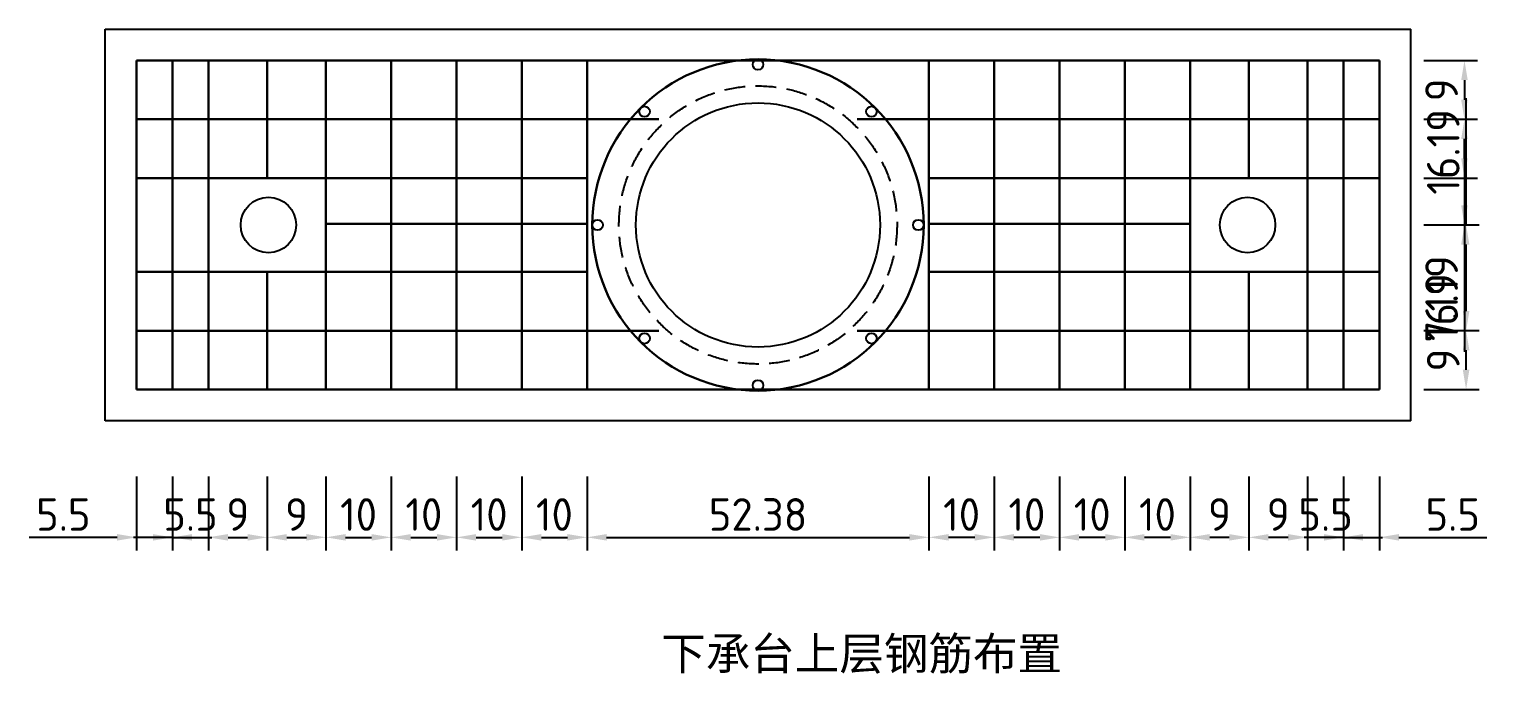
# Model space of a CAD drawing. Header units: millimetres. Extents: x 2537 to 35994, y -14212 to 3650.
# Drawn here: x 5286 to 7519, y -4143 to -3155 of the extents above; entities that cross this region are included whole.
import ezdxf

# ---------------------------------------------------------------- set-up
doc = ezdxf.new("R2010")
doc.units = ezdxf.units.MM
doc.linetypes.add('HIDDEN', pattern=[9.525, 6.35, -3.175])
doc.styles.get("Standard").update_dxf_attribs({"font": 'tssdeng.shx'})
doc.dimstyles.new('ISO-25', dxfattribs={"dimtxt": 50, "dimasz": 30, "dimexe": 20, "dimexo": 20, "dimgap": 10, "dimtad": 1, "dimlfac": 0.1, "dimdsep": 46, "dimtxsty": 'Standard', "dimcen": 30, "dimadec": 0, "dimazin": 0, "dimtfac": 1, "dimtmove": 0, "dimatfit": 3, "dimfxl": 0, "dimarcsym": 0})

# ---------------------------------------------------------------- blocks, each defined once
blk = doc.blocks.new('*U76')
blk.add_circle((0, 0), 8.1)
blk = doc.blocks.new('*U77')
at = {"color": 0, "linetype": 'ByBlock', "lineweight": -2, "transparency": 16777216}
for p, rotation in [((21141.6, -2239), 270), ((20967.9, -2311), 314.9999999999999), ((21315.4, -2311), 225.0000000000001), ((21387.3, -2484.7), 180), ((20967.9, -2658.4), 45.00000000000001), ((21315.4, -2658.4), 135), ((21141.6, -2730.4), 90.00000000000001)]:
    blk.add_blockref('*U76', p, dxfattribs=dict(at, rotation=rotation))
blk.add_blockref('*U76', (20895.9, -2484.7), dxfattribs=at)
blk = doc.blocks.new('*D92')
at = {"color": 0, "lineweight": -2, "transparency": 16777216}
for p, q in [((5450.9, -3840.4), (5450.9, -3953.5)), ((5505.9, -3840.4), (5505.9, -3953.5)), ((5420.9, -3933.5), (5286.3, -3933.5)), ((5505.9, -3933.5), (5450.9, -3933.5)), ((5535.9, -3933.5), (5565.9, -3933.5))]:
    blk.add_line(p, q, dxfattribs=at)
at = {"color": 0, "transparency": 16777216}
for points in [[(5420.9, -3928.5), (5420.9, -3938.5), (5450.9, -3933.5)], [(5535.9, -3928.5), (5535.9, -3938.5), (5505.9, -3933.5)]]:
    blk.add_solid(points, dxfattribs=at)
at = {"layer": 'Defpoints', "color": 0, "transparency": 16777216}
for p in [(5450.9, -3820.4), (5505.9, -3820.4), (5505.9, -3933.5)]:
    blk.add_point(p, dxfattribs=at)
at = {"color": 0, "transparency": 16777216, "insert": (5338.6, -3898.5), "char_height": 50, "attachment_point": 5}
blk.add_mtext('5.5', dxfattribs=at)
blk = doc.blocks.new('*D93')
at = {"color": 0, "lineweight": -2, "transparency": 16777216}
for p, q in [((5505.9, -3840.4), (5505.9, -3953.5)), ((5560.9, -3840.4), (5560.9, -3953.5)), ((5475.9, -3933.5), (5445.9, -3933.5)), ((5505.9, -3933.5), (5560.9, -3933.5)), ((5590.9, -3933.5), (5620.9, -3933.5))]:
    blk.add_line(p, q, dxfattribs=at)
at = {"color": 0, "transparency": 16777216}
for points in [[(5475.9, -3928.5), (5475.9, -3938.5), (5505.9, -3933.5)], [(5590.9, -3928.5), (5590.9, -3938.5), (5560.9, -3933.5)]]:
    blk.add_solid(points, dxfattribs=at)
at = {"layer": 'Defpoints', "color": 0, "transparency": 16777216}
for p in [(5505.9, -3820.4), (5560.9, -3820.4), (5560.9, -3933.5)]:
    blk.add_point(p, dxfattribs=at)
at = {"color": 0, "transparency": 16777216, "insert": (5533.4, -3898.5), "char_height": 50, "attachment_point": 5}
blk.add_mtext('5.5', dxfattribs=at)
blk = doc.blocks.new('*D94')
at = {"color": 0, "lineweight": -2, "transparency": 16777216}
for p, q in [((5560.9, -3840.4), (5560.9, -3953.5)), ((5650.9, -3840.4), (5650.9, -3953.5)), ((5590.9, -3933.5), (5620.9, -3933.5))]:
    blk.add_line(p, q, dxfattribs=at)
at = {"color": 0, "transparency": 16777216}
for points in [[(5590.9, -3928.5), (5590.9, -3938.5), (5560.9, -3933.5)], [(5620.9, -3928.5), (5620.9, -3938.5), (5650.9, -3933.5)]]:
    blk.add_solid(points, dxfattribs=at)
at = {"layer": 'Defpoints', "color": 0, "transparency": 16777216}
for p in [(5560.9, -3820.4), (5650.9, -3820.4), (5650.9, -3933.5)]:
    blk.add_point(p, dxfattribs=at)
at = {"color": 0, "transparency": 16777216, "insert": (5605.9, -3898.5), "char_height": 50, "attachment_point": 5}
blk.add_mtext('9', dxfattribs=at)
blk = doc.blocks.new('*D78')
at = {"color": 0, "lineweight": -2, "transparency": 16777216}
for p, q in [((5650.9, -3840.4), (5650.9, -3953.5)), ((5740.9, -3840.4), (5740.9, -3953.5)), ((5680.9, -3933.5), (5710.9, -3933.5))]:
    blk.add_line(p, q, dxfattribs=at)
at = {"color": 0, "transparency": 16777216}
for points in [[(5680.9, -3928.5), (5680.9, -3938.5), (5650.9, -3933.5)], [(5710.9, -3928.5), (5710.9, -3938.5), (5740.9, -3933.5)]]:
    blk.add_solid(points, dxfattribs=at)
at = {"layer": 'Defpoints', "color": 0, "transparency": 16777216}
for p in [(5650.9, -3820.4), (5740.9, -3820.4), (5740.9, -3933.5)]:
    blk.add_point(p, dxfattribs=at)
at = {"color": 0, "transparency": 16777216, "insert": (5695.9, -3898.5), "char_height": 50, "attachment_point": 5}
blk.add_mtext('9', dxfattribs=at)
blk = doc.blocks.new('*D79')
at = {"color": 0, "lineweight": -2, "transparency": 16777216}
for p, q in [((5740.9, -3840.4), (5740.9, -3953.5)), ((5840.9, -3840.4), (5840.9, -3953.5)), ((5770.9, -3933.5), (5810.9, -3933.5))]:
    blk.add_line(p, q, dxfattribs=at)
at = {"color": 0, "transparency": 16777216}
for points in [[(5770.9, -3928.5), (5770.9, -3938.5), (5740.9, -3933.5)], [(5810.9, -3928.5), (5810.9, -3938.5), (5840.9, -3933.5)]]:
    blk.add_solid(points, dxfattribs=at)
at = {"layer": 'Defpoints', "color": 0, "transparency": 16777216}
for p in [(5740.9, -3820.4), (5840.9, -3820.4), (5840.9, -3933.5)]:
    blk.add_point(p, dxfattribs=at)
at = {"color": 0, "transparency": 16777216, "insert": (5790.9, -3898.5), "char_height": 50, "attachment_point": 5}
blk.add_mtext('10', dxfattribs=at)
blk = doc.blocks.new('*D80')
at = {"color": 0, "lineweight": -2, "transparency": 16777216}
for p, q in [((5840.9, -3840.4), (5840.9, -3953.5)), ((5940.9, -3840.4), (5940.9, -3953.5)), ((5870.9, -3933.5), (5910.9, -3933.5))]:
    blk.add_line(p, q, dxfattribs=at)
at = {"color": 0, "transparency": 16777216}
for points in [[(5870.9, -3928.5), (5870.9, -3938.5), (5840.9, -3933.5)], [(5910.9, -3928.5), (5910.9, -3938.5), (5940.9, -3933.5)]]:
    blk.add_solid(points, dxfattribs=at)
at = {"layer": 'Defpoints', "color": 0, "transparency": 16777216}
for p in [(5840.9, -3820.4), (5940.9, -3820.4), (5940.9, -3933.5)]:
    blk.add_point(p, dxfattribs=at)
at = {"color": 0, "transparency": 16777216, "insert": (5890.9, -3898.5), "char_height": 50, "attachment_point": 5}
blk.add_mtext('10', dxfattribs=at)
blk = doc.blocks.new('*D81')
at = {"color": 0, "lineweight": -2, "transparency": 16777216}
for p, q in [((5940.9, -3840.4), (5940.9, -3953.5)), ((6040.9, -3840.4), (6040.9, -3953.5)), ((5970.9, -3933.5), (6010.9, -3933.5))]:
    blk.add_line(p, q, dxfattribs=at)
at = {"color": 0, "transparency": 16777216}
for points in [[(5970.9, -3928.5), (5970.9, -3938.5), (5940.9, -3933.5)], [(6010.9, -3928.5), (6010.9, -3938.5), (6040.9, -3933.5)]]:
    blk.add_solid(points, dxfattribs=at)
at = {"layer": 'Defpoints', "color": 0, "transparency": 16777216}
for p in [(5940.9, -3820.4), (6040.9, -3820.4), (6040.9, -3933.5)]:
    blk.add_point(p, dxfattribs=at)
at = {"color": 0, "transparency": 16777216, "insert": (5990.9, -3898.5), "char_height": 50, "attachment_point": 5}
blk.add_mtext('10', dxfattribs=at)
blk = doc.blocks.new('*D82')
at = {"color": 0, "lineweight": -2, "transparency": 16777216}
for p, q in [((6040.9, -3840.4), (6040.9, -3953.5)), ((6140.9, -3840.4), (6140.9, -3953.5)), ((6070.9, -3933.5), (6110.9, -3933.5))]:
    blk.add_line(p, q, dxfattribs=at)
at = {"color": 0, "transparency": 16777216}
for points in [[(6070.9, -3928.5), (6070.9, -3938.5), (6040.9, -3933.5)], [(6110.9, -3928.5), (6110.9, -3938.5), (6140.9, -3933.5)]]:
    blk.add_solid(points, dxfattribs=at)
at = {"layer": 'Defpoints', "color": 0, "transparency": 16777216}
for p in [(6040.9, -3820.4), (6140.9, -3820.4), (6140.9, -3933.5)]:
    blk.add_point(p, dxfattribs=at)
at = {"color": 0, "transparency": 16777216, "insert": (6090.9, -3898.5), "char_height": 50, "attachment_point": 5}
blk.add_mtext('10', dxfattribs=at)
blk = doc.blocks.new('*D83')
at = {"color": 0, "lineweight": -2, "transparency": 16777216}
for p, q in [((6140.9, -3840.4), (6140.9, -3953.5)), ((6664.7, -3840.4), (6664.7, -3953.5)), ((6170.9, -3933.5), (6634.7, -3933.5))]:
    blk.add_line(p, q, dxfattribs=at)
at = {"color": 0, "transparency": 16777216}
for points in [[(6170.9, -3928.5), (6170.9, -3938.5), (6140.9, -3933.5)], [(6634.7, -3928.5), (6634.7, -3938.5), (6664.7, -3933.5)]]:
    blk.add_solid(points, dxfattribs=at)
at = {"layer": 'Defpoints', "color": 0, "transparency": 16777216}
for p in [(6140.9, -3820.4), (6664.7, -3820.4), (6664.7, -3933.5)]:
    blk.add_point(p, dxfattribs=at)
at = {"color": 0, "transparency": 16777216, "insert": (6402.8, -3898.5), "char_height": 50, "attachment_point": 5}
blk.add_mtext('52.38', dxfattribs=at)
blk = doc.blocks.new('*D84')
at = {"color": 0, "lineweight": -2, "transparency": 16777216}
for p, q in [((7299.7, -3840.4), (7299.7, -3953.5)), ((7354.7, -3840.4), (7354.7, -3953.5)), ((7269.7, -3933.5), (7239.7, -3933.5)), ((7299.7, -3933.5), (7354.7, -3933.5)), ((7384.7, -3933.5), (7519.3, -3933.5))]:
    blk.add_line(p, q, dxfattribs=at)
at = {"color": 0, "transparency": 16777216}
for points in [[(7269.7, -3928.5), (7269.7, -3938.5), (7299.7, -3933.5)], [(7384.7, -3928.5), (7384.7, -3938.5), (7354.7, -3933.5)]]:
    blk.add_solid(points, dxfattribs=at)
at = {"layer": 'Defpoints', "color": 0, "transparency": 16777216}
for p in [(7299.7, -3820.4), (7354.7, -3820.4), (7299.7, -3933.5)]:
    blk.add_point(p, dxfattribs=at)
at = {"color": 0, "transparency": 16777216, "insert": (7467, -3898.5), "char_height": 50, "attachment_point": 5}
blk.add_mtext('5.5', dxfattribs=at)
blk = doc.blocks.new('*D85')
at = {"color": 0, "lineweight": -2, "transparency": 16777216}
for p, q in [((7244.7, -3840.4), (7244.7, -3953.5)), ((7299.7, -3840.4), (7299.7, -3953.5)), ((7214.7, -3933.5), (7184.7, -3933.5)), ((7299.7, -3933.5), (7244.7, -3933.5)), ((7329.7, -3933.5), (7359.7, -3933.5))]:
    blk.add_line(p, q, dxfattribs=at)
at = {"color": 0, "transparency": 16777216}
for points in [[(7214.7, -3928.5), (7214.7, -3938.5), (7244.7, -3933.5)], [(7329.7, -3928.5), (7329.7, -3938.5), (7299.7, -3933.5)]]:
    blk.add_solid(points, dxfattribs=at)
at = {"layer": 'Defpoints', "color": 0, "transparency": 16777216}
for p in [(7244.7, -3820.4), (7299.7, -3820.4), (7244.7, -3933.5)]:
    blk.add_point(p, dxfattribs=at)
at = {"color": 0, "transparency": 16777216, "insert": (7272.2, -3898.5), "char_height": 50, "attachment_point": 5}
blk.add_mtext('5.5', dxfattribs=at)
blk = doc.blocks.new('*D86')
at = {"color": 0, "lineweight": -2, "transparency": 16777216}
for p, q in [((7154.7, -3840.4), (7154.7, -3953.5)), ((7244.7, -3840.4), (7244.7, -3953.5)), ((7214.7, -3933.5), (7184.7, -3933.5))]:
    blk.add_line(p, q, dxfattribs=at)
at = {"color": 0, "transparency": 16777216}
for points in [[(7184.7, -3928.5), (7184.7, -3938.5), (7154.7, -3933.5)], [(7214.7, -3928.5), (7214.7, -3938.5), (7244.7, -3933.5)]]:
    blk.add_solid(points, dxfattribs=at)
at = {"layer": 'Defpoints', "color": 0, "transparency": 16777216}
for p in [(7154.7, -3820.4), (7244.7, -3820.4), (7154.7, -3933.5)]:
    blk.add_point(p, dxfattribs=at)
at = {"color": 0, "transparency": 16777216, "insert": (7199.7, -3898.5), "char_height": 50, "attachment_point": 5}
blk.add_mtext('9', dxfattribs=at)
blk = doc.blocks.new('*D87')
at = {"color": 0, "lineweight": -2, "transparency": 16777216}
for p, q in [((7064.7, -3840.4), (7064.7, -3953.5)), ((7154.7, -3840.4), (7154.7, -3953.5)), ((7124.7, -3933.5), (7094.7, -3933.5))]:
    blk.add_line(p, q, dxfattribs=at)
at = {"color": 0, "transparency": 16777216}
for points in [[(7094.7, -3928.5), (7094.7, -3938.5), (7064.7, -3933.5)], [(7124.7, -3928.5), (7124.7, -3938.5), (7154.7, -3933.5)]]:
    blk.add_solid(points, dxfattribs=at)
at = {"layer": 'Defpoints', "color": 0, "transparency": 16777216}
for p in [(7064.7, -3820.4), (7154.7, -3820.4), (7064.7, -3933.5)]:
    blk.add_point(p, dxfattribs=at)
at = {"color": 0, "transparency": 16777216, "insert": (7109.7, -3898.5), "char_height": 50, "attachment_point": 5}
blk.add_mtext('9', dxfattribs=at)
blk = doc.blocks.new('*D88')
at = {"color": 0, "lineweight": -2, "transparency": 16777216}
for p, q in [((6964.7, -3840.4), (6964.7, -3953.5)), ((7064.7, -3840.4), (7064.7, -3953.5)), ((7034.7, -3933.5), (6994.7, -3933.5))]:
    blk.add_line(p, q, dxfattribs=at)
at = {"color": 0, "transparency": 16777216}
for points in [[(6994.7, -3928.5), (6994.7, -3938.5), (6964.7, -3933.5)], [(7034.7, -3928.5), (7034.7, -3938.5), (7064.7, -3933.5)]]:
    blk.add_solid(points, dxfattribs=at)
at = {"layer": 'Defpoints', "color": 0, "transparency": 16777216}
for p in [(6964.7, -3820.4), (7064.7, -3820.4), (6964.7, -3933.5)]:
    blk.add_point(p, dxfattribs=at)
at = {"color": 0, "transparency": 16777216, "insert": (7014.7, -3898.5), "char_height": 50, "attachment_point": 5}
blk.add_mtext('10', dxfattribs=at)
blk = doc.blocks.new('*D89')
at = {"color": 0, "lineweight": -2, "transparency": 16777216}
for p, q in [((6864.7, -3840.4), (6864.7, -3953.5)), ((6964.7, -3840.4), (6964.7, -3953.5)), ((6934.7, -3933.5), (6894.7, -3933.5))]:
    blk.add_line(p, q, dxfattribs=at)
at = {"color": 0, "transparency": 16777216}
for points in [[(6894.7, -3928.5), (6894.7, -3938.5), (6864.7, -3933.5)], [(6934.7, -3928.5), (6934.7, -3938.5), (6964.7, -3933.5)]]:
    blk.add_solid(points, dxfattribs=at)
at = {"layer": 'Defpoints', "color": 0, "transparency": 16777216}
for p in [(6864.7, -3820.4), (6964.7, -3820.4), (6864.7, -3933.5)]:
    blk.add_point(p, dxfattribs=at)
at = {"color": 0, "transparency": 16777216, "insert": (6914.7, -3898.5), "char_height": 50, "attachment_point": 5}
blk.add_mtext('10', dxfattribs=at)
blk = doc.blocks.new('*D90')
at = {"color": 0, "lineweight": -2, "transparency": 16777216}
for p, q in [((6764.7, -3840.4), (6764.7, -3953.5)), ((6864.7, -3840.4), (6864.7, -3953.5)), ((6834.7, -3933.5), (6794.7, -3933.5))]:
    blk.add_line(p, q, dxfattribs=at)
at = {"color": 0, "transparency": 16777216}
for points in [[(6794.7, -3928.5), (6794.7, -3938.5), (6764.7, -3933.5)], [(6834.7, -3928.5), (6834.7, -3938.5), (6864.7, -3933.5)]]:
    blk.add_solid(points, dxfattribs=at)
at = {"layer": 'Defpoints', "color": 0, "transparency": 16777216}
for p in [(6764.7, -3820.4), (6864.7, -3820.4), (6764.7, -3933.5)]:
    blk.add_point(p, dxfattribs=at)
at = {"color": 0, "transparency": 16777216, "insert": (6814.7, -3898.5), "char_height": 50, "attachment_point": 5}
blk.add_mtext('10', dxfattribs=at)
blk = doc.blocks.new('*D91')
at = {"color": 0, "lineweight": -2, "transparency": 16777216}
for p, q in [((6664.7, -3840.4), (6664.7, -3953.5)), ((6764.7, -3840.4), (6764.7, -3953.5)), ((6734.7, -3933.5), (6694.7, -3933.5))]:
    blk.add_line(p, q, dxfattribs=at)
at = {"color": 0, "transparency": 16777216}
for points in [[(6694.7, -3928.5), (6694.7, -3938.5), (6664.7, -3933.5)], [(6734.7, -3928.5), (6734.7, -3938.5), (6764.7, -3933.5)]]:
    blk.add_solid(points, dxfattribs=at)
at = {"layer": 'Defpoints', "color": 0, "transparency": 16777216}
for p in [(6664.7, -3820.4), (6764.7, -3820.4), (6664.7, -3933.5)]:
    blk.add_point(p, dxfattribs=at)
at = {"color": 0, "transparency": 16777216, "insert": (6714.7, -3898.5), "char_height": 50, "attachment_point": 5}
blk.add_mtext('10', dxfattribs=at)
blk = doc.blocks.new('*D95')
at = {"color": 0, "lineweight": -2, "transparency": 16777216}
for p, q in [((7422.8, -3616.9), (7507.5, -3616.9)), ((7487.5, -3676.9), (7487.5, -3646.9)), ((7422.8, -3706.9), (7507.5, -3706.9))]:
    blk.add_line(p, q, dxfattribs=at)
at = {"color": 0, "transparency": 16777216}
for points in [[(7482.5, -3646.9), (7492.5, -3646.9), (7487.5, -3616.9)], [(7482.5, -3676.9), (7492.5, -3676.9), (7487.5, -3706.9)]]:
    blk.add_solid(points, dxfattribs=at)
at = {"layer": 'Defpoints', "color": 0, "transparency": 16777216}
for p in [(7402.8, -3616.9), (7487.5, -3616.9), (7402.8, -3706.9)]:
    blk.add_point(p, dxfattribs=at)
at = {"color": 0, "transparency": 16777216, "insert": (7452.5, -3661.9), "char_height": 50, "attachment_point": 5, "rotation": 90}
blk.add_mtext('9', dxfattribs=at)
blk = doc.blocks.new('*D96')
at = {"color": 0, "lineweight": -2, "transparency": 16777216}
for p, q in [((7487.5, -3455), (7487.5, -3260.8)), ((7422.8, -3455), (7507.5, -3455)), ((7487.5, -3586.9), (7487.5, -3485)), ((7422.8, -3616.9), (7507.5, -3616.9))]:
    blk.add_line(p, q, dxfattribs=at)
at = {"color": 0, "transparency": 16777216}
for points in [[(7482.5, -3485), (7492.5, -3485), (7487.5, -3455)], [(7482.5, -3586.9), (7492.5, -3586.9), (7487.5, -3616.9)]]:
    blk.add_solid(points, dxfattribs=at)
at = {"layer": 'Defpoints', "color": 0, "transparency": 16777216}
for p in [(7402.8, -3455), (7487.5, -3455), (7402.8, -3616.9)]:
    blk.add_point(p, dxfattribs=at)
at = {"color": 0, "transparency": 16777216, "insert": (7452.5, -3342.9), "char_height": 50, "attachment_point": 5, "rotation": 90}
blk.add_mtext('16.19', dxfattribs=at)
blk = doc.blocks.new('*D97')
at = {"color": 0, "lineweight": -2, "transparency": 16777216}
for p, q in [((7422.8, -3203.1), (7505, -3203.1)), ((7485, -3233.1), (7485, -3263.1)), ((7422.8, -3293.1), (7505, -3293.1))]:
    blk.add_line(p, q, dxfattribs=at)
at = {"color": 0, "transparency": 16777216}
for points in [[(7480, -3233.1), (7490, -3233.1), (7485, -3203.1)], [(7480, -3263.1), (7490, -3263.1), (7485, -3293.1)]]:
    blk.add_solid(points, dxfattribs=at)
at = {"layer": 'Defpoints', "color": 0, "transparency": 16777216}
for p in [(7402.8, -3203.1), (7402.8, -3293.1), (7485, -3293.1)]:
    blk.add_point(p, dxfattribs=at)
at = {"color": 0, "transparency": 16777216, "insert": (7450, -3248.1), "char_height": 50, "attachment_point": 5, "rotation": 90}
blk.add_mtext('9', dxfattribs=at)
blk = doc.blocks.new('*D98')
at = {"color": 0, "lineweight": -2, "transparency": 16777216}
for p, q in [((7422.8, -3293.1), (7505, -3293.1)), ((7485, -3323.1), (7485, -3425)), ((7422.8, -3455), (7505, -3455)), ((7485, -3455), (7485, -3649.3))]:
    blk.add_line(p, q, dxfattribs=at)
at = {"color": 0, "transparency": 16777216}
for points in [[(7480, -3323.1), (7490, -3323.1), (7485, -3293.1)], [(7480, -3425), (7490, -3425), (7485, -3455)]]:
    blk.add_solid(points, dxfattribs=at)
at = {"layer": 'Defpoints', "color": 0, "transparency": 16777216}
for p in [(7402.8, -3293.1), (7402.8, -3455), (7485, -3455)]:
    blk.add_point(p, dxfattribs=at)
at = {"color": 0, "transparency": 16777216, "insert": (7450, -3567.1), "char_height": 50, "attachment_point": 5, "rotation": 90}
blk.add_mtext('16.19', dxfattribs=at)
blk = doc.blocks.new('*D99')
at = {"color": 0, "lineweight": -2, "transparency": 16777216}
for p, q in [((7485, -3353.1), (7485, -3323.1)), ((7422.8, -3383.1), (7505, -3383.1)), ((7485, -3383.1), (7485, -3455)), ((7422.8, -3455), (7505, -3455)), ((7485, -3485), (7485, -3648.5))]:
    blk.add_line(p, q, dxfattribs=at)
at = {"color": 0, "transparency": 16777216}
for points in [[(7480, -3353.1), (7490, -3353.1), (7485, -3383.1)], [(7480, -3485), (7490, -3485), (7485, -3455)]]:
    blk.add_solid(points, dxfattribs=at)
at = {"layer": 'Defpoints', "color": 0, "transparency": 16777216}
for p in [(7402.8, -3383.1), (7402.8, -3455), (7485, -3455)]:
    blk.add_point(p, dxfattribs=at)
at = {"color": 0, "transparency": 16777216, "insert": (7450, -3581.8), "char_height": 50, "attachment_point": 5, "rotation": 90}
blk.add_mtext('7.19', dxfattribs=at)

msp = doc.modelspace()

# ---------------------------------------------------------------- linework, layer by layer
for p, q in [((5402.787, -3755.031), (5402.787, -3155.031)), ((5402.787, -3155.031), (7402.787, -3155.031)), ((7402.787, -3755.031), (7402.787, -3155.031)), ((7402.787, -3755.031), (5402.787, -3755.031))]:
    msp.add_line(p, q)
at = {"lineweight": 30}
for p, q in [((5450.887, -3706.931), (5450.887, -3203.131)), ((5450.887, -3203.131), (7354.687, -3203.131)), ((5505.887, -3706.931), (5505.887, -3203.131)), ((5560.887, -3706.931), (5560.887, -3203.131)), ((5650.887, -3383.131), (5650.887, -3203.131)), ((5740.887, -3706.931), (5740.887, -3203.131)), ((5840.887, -3706.931), (5840.887, -3203.131)), ((5940.887, -3706.931), (5940.887, -3203.131)), ((6040.887, -3706.931), (6040.887, -3203.131)), ((6140.887, -3706.931), (6140.887, -3203.131)), ((6664.687, -3706.931), (6664.687, -3203.131)), ((6764.687, -3706.931), (6764.687, -3203.131)), ((6864.687, -3706.931), (6864.687, -3203.131)), ((6964.687, -3706.931), (6964.687, -3203.131)), ((7064.687, -3706.931), (7064.687, -3203.131)), ((7154.687, -3383.131), (7154.687, -3203.131)), ((7244.687, -3706.931), (7244.687, -3203.131)), ((7299.687, -3706.931), (7299.687, -3203.131)), ((7354.687, -3706.931), (7354.687, -3203.131)), ((5450.887, -3293.131), (6250.887, -3293.131)), ((7354.687, -3293.131), (6554.687, -3293.131)), ((5450.887, -3383.131), (6140.887, -3383.131)), ((6664.687, -3383.131), (7354.687, -3383.131)), ((6140.887, -3453.131), (5740.887, -3453.131)), ((6664.687, -3453.131), (7064.687, -3453.131)), ((5450.887, -3526.931), (6140.887, -3526.931)), ((5650.887, -3526.931), (5650.887, -3706.931)), ((6664.687, -3526.931), (7354.687, -3526.931)), ((7154.687, -3526.931), (7154.687, -3706.931)), ((5450.887, -3616.931), (6250.887, -3616.931)), ((7354.687, -3616.931), (6554.687, -3616.931)), ((7354.687, -3706.931), (5450.887, -3706.931))]:
    msp.add_line(p, q, dxfattribs=at)
msp.add_circle((6402.787, -3455.031), 253.8, dxfattribs=at)
at = {"linetype": 'HIDDEN', "ltscale": 5}
msp.add_circle((6402.787, -3455.031), 213, dxfattribs=at)
for centre, radius in [((6402.787, -3455.031), 187), ((5652.787, -3455.031), 42.5), ((7152.787, -3455.031), 42.5)]:
    msp.add_circle(centre, radius)

# ---------------------------------------------------------------- block references
at = {"lineweight": 30}
msp.add_blockref('*U77', (-14738.852, -970.319), dxfattribs=at)

# ---------------------------------------------------------------- texts
at = {"insert": (6254.667, -4086.535), "char_height": 50, "attachment_point": 1}
msp.add_mtext_dynamic_manual_height_columns('{\\fSimSun|b0|i0|c134|p2;下承台上层钢筋布置}', width=659.76718, gutter_width=12.5, heights=[0], dxfattribs=at)

# ---------------------------------------------------------------- dimensions: what is measured, and where the dimension line sits
for base, p1, p2, angle, picture, middle in [((7485.005, -3293.131), (7402.787, -3203.131), (7402.787, -3293.131), 90, '*D97', (7450.005, -3248.131)), ((7487.505, -3455.031), (7402.787, -3616.931), (7402.787, -3455.031), 90, '*D96', (7452.505, -3342.915)), ((7485.005, -3455.031), (7402.787, -3293.131), (7402.787, -3455.031), 90, '*D98', (7450.005, -3567.146)), ((7485.005, -3455.031), (7402.787, -3383.131), (7402.787, -3455.031), 90, '*D99', (7450.005, -3581.761)), ((7487.505, -3616.931), (7402.787, -3706.931), (7402.787, -3616.931), 90, '*D95', (7452.505, -3661.931)), ((6664.687, -3933.46), (6764.687, -3820.392), (6664.687, -3820.392), 180, '*D91', (6714.687, -3898.46)), ((6764.687, -3933.46), (6864.687, -3820.392), (6764.687, -3820.392), 180, '*D90', (6814.687, -3898.46)), ((6864.687, -3933.46), (6964.687, -3820.392), (6864.687, -3820.392), 180, '*D89', (6914.687, -3898.46)), ((6964.687, -3933.46), (7064.687, -3820.392), (6964.687, -3820.392), 180, '*D88', (7014.687, -3898.46)), ((7064.687, -3933.46), (7154.687, -3820.392), (7064.687, -3820.392), 180, '*D87', (7109.687, -3898.46)), ((7154.687, -3933.46), (7244.687, -3820.392), (7154.687, -3820.392), 180, '*D86', (7199.687, -3898.46))]:
    dim = msp.add_linear_dim(base=base, p1=p1, p2=p2, angle=angle, dimstyle='ISO-25')
    dim.commit()
    dim.dimension.update_dxf_attribs({"geometry": picture, "text_midpoint": middle})
for base, p1, p2, picture, middle in [((5505.887, -3933.46), (5450.887, -3820.392), (5505.887, -3820.392), '*D92', (5338.579, -3933.46)), ((5560.887, -3933.46), (5505.887, -3820.392), (5560.887, -3820.392), '*D93', (5533.387, -3933.46))]:
    dim = msp.add_linear_dim(base=base, p1=p1, p2=p2, dimstyle='ISO-25')
    dim.commit()
    dim.dimension.update_dxf_attribs({"geometry": picture, "text_midpoint": middle, "dimtype": 160})
for base, p1, p2, picture, middle in [((5650.887, -3933.46), (5560.887, -3820.392), (5650.887, -3820.392), '*D94', (5605.887, -3898.46)), ((5740.887, -3933.46), (5650.887, -3820.392), (5740.887, -3820.392), '*D78', (5695.887, -3898.46)), ((5840.887, -3933.46), (5740.887, -3820.392), (5840.887, -3820.392), '*D79', (5790.887, -3898.46)), ((5940.887, -3933.46), (5840.887, -3820.392), (5940.887, -3820.392), '*D80', (5890.887, -3898.46)), ((6040.887, -3933.46), (5940.887, -3820.392), (6040.887, -3820.392), '*D81', (5990.887, -3898.46)), ((6140.887, -3933.46), (6040.887, -3820.392), (6140.887, -3820.392), '*D82', (6090.887, -3898.46)), ((6664.687, -3933.46), (6140.887, -3820.392), (6664.687, -3820.392), '*D83', (6402.787, -3898.46))]:
    dim = msp.add_linear_dim(base=base, p1=p1, p2=p2, dimstyle='ISO-25')
    dim.commit()
    dim.dimension.update_dxf_attribs({"geometry": picture, "text_midpoint": middle})
for base, p1, p2, picture, middle in [((7244.687, -3933.46), (7299.687, -3820.392), (7244.687, -3820.392), '*D85', (7272.187, -3933.46)), ((7299.687, -3933.46), (7354.687, -3820.392), (7299.687, -3820.392), '*D84', (7466.995, -3933.46))]:
    dim = msp.add_linear_dim(base=base, p1=p1, p2=p2, angle=180, dimstyle='ISO-25')
    dim.commit()
    dim.dimension.update_dxf_attribs({"geometry": picture, "text_midpoint": middle, "dimtype": 160})

doc.saveas('drawing.dxf')
